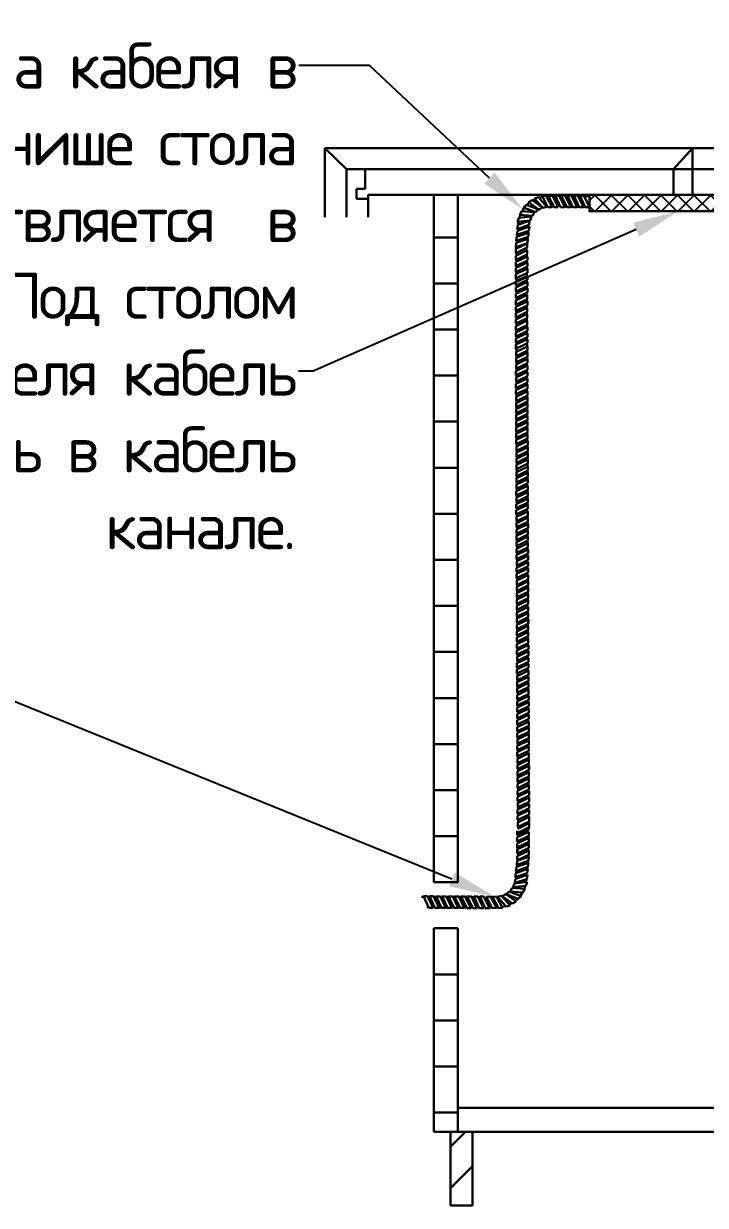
# Model space of a CAD drawing. Header units: millimetres. Extents: x -259793 to 1187961, y -549744 to 43070.
# Drawn here: x 897710 to 901409, y -23452 to -17037 of the extents above; entities that cross this region are included whole.
import ezdxf
from ezdxf import colors
from ezdxf.entities.mleader import LeaderData, LeaderLine
from ezdxf.math import Vec2, Vec3

# ---------------------------------------------------------------- set-up
doc = ezdxf.new("R2010")
doc.units = ezdxf.units.MM
doc.styles.add('ISOCPEUR', font='isocpeur.ttf', dxfattribs={"width": 0.9, "height": 350})

msp = doc.modelspace()

# ---------------------------------------------------------------- hatches: boundary and pattern name
at = {"ltscale": 7, "transparency": 33554687}
h = msp.add_hatch(dxfattribs=at)
h.set_pattern_fill('ANSI37', color=256, scale=20)
h.set_pattern_definition([(45, (837992.4, -42080.356), (-44.90128, 44.90128), []), (135, (837992.4, -42080.356), (-44.90128, -44.90128), [])])
h.paths.add_polyline_path([(902625.64952, -17966.14783), (900780.56794, -17966.14783), (900780.56794, -17986.52968), (900781.33083, -17986.52968), (900787.74013, -17988.12369), (900780.56794, -17988.12369), (900780.56794, -18008.35513), (900784.50269, -18016.54189), (900780.56794, -18016.54189), (900780.56794, -18055.37318), (902625.64952, -18055.37318)])
h.paths.add_polyline_path([(903393.97216, -17966.14783), (902625.64952, -17966.14783), (902625.64952, -18055.37318), (903393.97216, -18055.37318)])
at = {"lineweight": 30, "transparency": 33554687}
h = msp.add_hatch(dxfattribs=at)
h.set_pattern_fill('ANSI31', color=256, scale=50)
h.set_pattern_definition([(45, (834079.08, -2197.96), (-112.2532, 112.2532), [])])
h.paths.add_polyline_path([(900145.55427, -23052.5962), (900065.73807, -23052.5962), (900026.42998, -23052.5962), (900026.42998, -23451.98798), (900145.55427, -23451.98798)])

# ---------------------------------------------------------------- linework, layer by layer
for p, q in [((904344.53539, -17714.2639), (899344.53539, -17714.2639)), ((899344.53539, -17714.2639), (899344.53539, -18088.61118)), ((899461.8251, -17826.93614), (899344.53539, -17714.2639)), ((901236.7651, -17826.93614), (901339.33899, -17714.2639)), ((901339.33899, -17966.14783), (901339.33899, -17714.2639)), ((899461.8251, -18088.61118), (899461.8251, -17826.93614)), ((899461.8251, -17826.93614), (901236.7651, -17826.93614)), ((899562.91676, -17934.89552), (899562.91676, -17826.93614)), ((901236.7651, -17826.93614), (901236.7651, -17966.14783)), ((899516.31221, -17987.84035), (899516.31221, -17934.89552)), ((899516.31221, -17934.89552), (899562.91676, -17934.89552)), ((899579.11482, -17987.84035), (899516.31221, -17987.84035)), ((899579.11482, -18088.61118), (899579.11482, -17966.14783)), ((899579.11482, -17966.14783), (904344.53539, -17966.14783)), ((899935.35288, -17966.14783), (899935.35288, -20197.95713)), ((900065.73807, -20197.95713), (900065.73807, -17966.14783)), ((900775.52467, -17966.14783), (904097.57082, -17966.14783)), ((899935.35288, -20197.95713), (899935.35288, -21697.95713)), ((900065.73807, -21697.95713), (900065.73807, -20197.95713)), ((899935.35288, -21947.95713), (899935.35288, -23052.5962)), ((900065.73807, -23052.5962), (900065.73807, -21947.95713)), ((900065.73807, -22922.21101), (900496.07115, -22922.21101)), ((900496.07115, -22922.21101), (904097.57082, -22922.21101)), ((899935.35288, -23052.5962), (900065.73807, -23052.5962)), ((900026.42998, -23052.5962), (900026.42998, -23451.98798)), ((900065.73807, -23052.5962), (900496.07115, -23052.5962)), ((900145.55427, -23451.98798), (900145.55427, -23052.5962)), ((900496.07115, -23052.5962), (904097.57082, -23052.5962)), ((900026.42998, -23451.98798), (900145.55427, -23451.98798))]:
    msp.add_line(p, q, dxfattribs=at)
at = {"lineweight": 30, "ltscale": 100, "transparency": 33554687}
msp.add_line((901236.7651, -17826.93614), (904227.28624, -17826.93614), dxfattribs=at)
at = {"color": 0, "linetype": 'Continuous', "lineweight": 30, "ltscale": 15, "transparency": 33554687}
for p, q in [((900438.7495, -18020.86586), (900422.31798, -18036.24441)), ((900503.32095, -18045.94504), (900438.7495, -18020.86586)), ((900440.2131, -18021.33891), (900452.75163, -18009.1135)), ((900469.17401, -17995.67896), (900449.44199, -18006.50217)), ((900449.44199, -18006.50217), (900505.77683, -18046.81127)), ((900525.50884, -18035.98806), (900469.17401, -17995.67896)), ((900472.10325, -17997.62155), (900486.68978, -17990.00786)), ((900504.28493, -17979.75595), (900482.59687, -17985.76615)), ((900482.59687, -17985.76615), (900528.18762, -18037.91901)), ((900549.87568, -18031.90881), (900504.28493, -17979.75595)), ((900507.46572, -17982.38371), (900526.25299, -17977.66904)), ((900546.01179, -17971.41075), (900523.51701, -17972.10335)), ((900523.51701, -17972.10335), (900555.43143, -18033.5843)), ((900577.92621, -18032.8917), (900546.01179, -17971.41075)), ((900547.24156, -17974.32246), (900559.01463, -17975.0909)), ((900579.40968, -17971.41075), (900556.91491, -17972.10335)), ((900556.91491, -17972.10335), (900588.82933, -18033.5843)), ((900611.3241, -18032.8917), (900579.40968, -17971.41075)), ((900580.57795, -17974.40426), (900595.98653, -17974.40426)), ((900616.8182, -17970.92177), (900594.31276, -17970.92177)), ((900594.31276, -17970.92177), (900624.32001, -18033.35575)), ((900646.82544, -18033.35575), (900616.8182, -17970.92177)), ((900628.36187, -17973.58088), (900618.09623, -17973.58088)), ((900649.58927, -17970.92177), (900627.08383, -17970.92177)), ((900627.08383, -17970.92177), (900657.09108, -18033.35575)), ((900679.59651, -18033.35575), (900649.58927, -17970.92177)), ((900661.92259, -17973.58088), (900650.8673, -17973.58088)), ((900683.14999, -17970.92177), (900660.64456, -17970.92177)), ((900660.64456, -17970.92177), (900690.6518, -18033.35575)), ((900713.15724, -18033.35575), (900683.14999, -17970.92177)), ((900696.66782, -17973.58088), (900684.42803, -17973.58088)), ((900717.89522, -17970.92177), (900695.38978, -17970.92177)), ((900695.38978, -17970.92177), (900725.39703, -18033.35575)), ((900747.90246, -18033.35575), (900717.89522, -17970.92177)), ((900729.43889, -17973.58088), (900719.17325, -17973.58088)), ((900750.66629, -17970.92177), (900728.16086, -17970.92177)), ((900728.16086, -17970.92177), (900758.1681, -18033.35575)), ((900780.67353, -18033.35575), (900750.66629, -17970.92177)), ((900780.56794, -17973.58088), (900751.94432, -17973.58088)), ((900466.30858, -18083.89928), (900397.56061, -18092.39362)), ((900400.21387, -18092.06579), (900405.06092, -18075.95506)), ((900413.279, -18056.1438), (900401.95512, -18075.59282)), ((900401.95512, -18075.59282), (900471.00858, -18081.07521)), ((900482.33246, -18061.6262), (900413.279, -18056.1438)), ((900414.66172, -18056.35539), (900425.22597, -18037.57522)), ((900422.31798, -18036.24441), (900486.88943, -18061.32358)), ((900459.12044, -18105.22591), (900466.30858, -18083.89928)), ((900463.38055, -18084.26106), (900465.11649, -18080.44681)), ((900471.00858, -18081.07521), (900482.33246, -18061.6262)), ((900476.83115, -18061.85239), (900479.61227, -18057.98659)), ((900486.88943, -18061.32358), (900503.32095, -18045.94504)), ((900498.45278, -18044.42157), (900501.02571, -18042.93271)), ((900505.77683, -18046.81127), (900525.50884, -18035.98806)), ((900528.18762, -18037.91901), (900549.87568, -18031.90881)), ((900555.43143, -18033.5843), (900577.92621, -18032.8917)), ((900576.41831, -18030.16178), (900587.93544, -18031.18633)), ((900588.82933, -18033.5843), (900611.3241, -18032.8917)), ((900607.93649, -18026.3657), (900620.96043, -18026.3657)), ((900624.32001, -18033.35575), (900646.82544, -18033.35575)), ((900655.93298, -18030.94618), (900645.66734, -18030.94618)), ((900657.09108, -18033.35575), (900679.59651, -18033.35575)), ((900689.49371, -18030.94618), (900678.43841, -18030.94618)), ((900690.6518, -18033.35575), (900713.15724, -18033.35575)), ((900724.23893, -18030.94618), (900711.99914, -18030.94618)), ((900725.39703, -18033.35575), (900747.90246, -18033.35575)), ((900757.01, -18030.94618), (900746.74436, -18030.94618)), ((900758.1681, -18033.35575), (900780.67353, -18033.35575)), ((900387.89719, -18152.56289), (900391.10456, -18128.71742)), ((900387.89719, -18152.56289), (900453.02889, -18130.33822)), ((900454.70371, -18138.91063), (900389.24758, -18161.5807)), ((900397.56061, -18092.39362), (900390.37247, -18113.72025)), ((900390.37247, -18113.72025), (900459.12044, -18105.22591)), ((900456.029, -18108.03365), (900391.10456, -18128.71742)), ((900392.64422, -18128.34927), (900394.99338, -18113.34406)), ((900447.58512, -18139.19877), (900448.30283, -18131.72117)), ((900452.12987, -18161.2684), (900454.70371, -18138.91063)), ((900453.02889, -18130.33822), (900456.029, -18108.03365)), ((900446.28003, -18205.90795), (900382.74838, -18227.9115)), ((900382.83555, -18217.279), (900448.29168, -18194.60893)), ((900385.40939, -18194.92123), (900382.83555, -18217.279)), ((900450.86552, -18172.25116), (900385.40939, -18194.92123)), ((900386.63011, -18215.96479), (900385.60133, -18226.92341)), ((900386.67374, -18183.93847), (900452.12987, -18161.2684)), ((900389.24758, -18161.5807), (900386.67374, -18183.93847)), ((900388.09477, -18194.04769), (900389.53513, -18182.80531)), ((900443.70619, -18228.26572), (900446.28003, -18205.90795)), ((900444.32981, -18205.77275), (900445.50385, -18195.57447)), ((900447.60948, -18172.94262), (900448.78351, -18162.74434)), ((900448.29168, -18194.60893), (900450.86552, -18172.25116)), ((900382.74838, -18227.9115), (900380.57828, -18250.12944)), ((900380.57828, -18250.12944), (900443.70619, -18228.26572)), ((900380.72374, -18260.7251), (900443.15772, -18230.71786)), ((900380.72374, -18283.23053), (900443.15772, -18253.22329)), ((900380.72374, -18260.7251), (900380.72374, -18283.23053)), ((900443.01768, -18266.81381), (900381.42997, -18297.52258)), ((900383.47752, -18245.14698), (900383.38286, -18259.44707)), ((900439.33157, -18254.44674), (900439.2369, -18268.74683)), ((900439.50149, -18229.51916), (900439.48186, -18232.48456)), ((900443.01768, -18290.87403), (900443.01768, -18266.81381)), ((900443.15772, -18230.71786), (900443.15772, -18253.22329)), ((900381.42997, -18320.02801), (900443.01768, -18290.87403)), ((900381.42997, -18297.52258), (900381.42997, -18320.02801)), ((900443.86396, -18300.74209), (900381.42997, -18330.74933)), ((900381.42997, -18353.25476), (900443.86396, -18323.24752)), ((900381.42997, -18330.74933), (900381.42997, -18353.25476)), ((900443.86396, -18333.51316), (900381.42997, -18363.5204)), ((900384.18376, -18281.94446), (900384.08909, -18296.24454)), ((900384.08909, -18318.74998), (900384.08909, -18329.4713)), ((900441.45439, -18293.17963), (900441.45439, -18301.90019)), ((900441.45439, -18324.40562), (900441.45439, -18334.67126)), ((900443.86396, -18323.24752), (900443.86396, -18300.74209)), ((900443.86396, -18356.01859), (900443.86396, -18333.51316)), ((900381.42997, -18386.02583), (900443.86396, -18356.01859)), ((900381.42997, -18363.5204), (900381.42997, -18386.02583)), ((900443.86396, -18367.07388), (900381.42997, -18397.08113)), ((900381.42997, -18419.58656), (900443.86396, -18389.57932)), ((900381.42997, -18397.08113), (900381.42997, -18419.58656)), ((900381.42997, -18401.22687), (900381.42997, -18423.7323)), ((900443.86396, -18405.96485), (900381.42997, -18435.9721)), ((900384.08909, -18351.97673), (900384.08909, -18362.24237)), ((900384.08909, -18384.7478), (900384.08909, -18395.8031)), ((900441.45439, -18357.17669), (900441.45439, -18368.23198)), ((900441.45439, -18390.73741), (900441.45439, -18401.00305)), ((900441.45439, -18394.88316), (900441.45439, -18407.12295)), ((900443.86396, -18389.57932), (900443.86396, -18367.07388)), ((900443.86396, -18428.47028), (900443.86396, -18405.96485)), ((900381.42997, -18458.47753), (900443.86396, -18428.47028)), ((900381.42997, -18435.9721), (900381.42997, -18458.47753)), ((900443.86396, -18439.52558), (900381.42997, -18469.53282)), ((900381.42997, -18492.03825), (900443.86396, -18462.03101)), ((900381.42997, -18469.53282), (900381.42997, -18492.03825)), ((900384.08909, -18422.45427), (900384.08909, -18434.69406)), ((900384.08909, -18457.19949), (900384.08909, -18468.25479)), ((900441.45439, -18429.62838), (900441.45439, -18440.68367)), ((900441.45439, -18463.18911), (900441.45439, -18473.45474)), ((900443.86396, -18462.03101), (900443.86396, -18439.52558)), ((900443.15772, -18510.41705), (900380.72374, -18540.4243)), ((900380.72374, -18562.92973), (900443.15772, -18532.92248)), ((900443.86396, -18474.09185), (900381.42997, -18504.09909)), ((900381.42997, -18526.60452), (900443.86396, -18496.59728)), ((900381.42997, -18504.09909), (900381.42997, -18526.60452)), ((900383.91177, -18527.6057), (900383.91177, -18538.66099)), ((900384.08909, -18490.76022), (900384.08909, -18501.02586)), ((900439.60834, -18499.5206), (900439.60834, -18510.5759)), ((900440.74815, -18534.86087), (900440.74815, -18545.91616)), ((900443.15772, -18532.92248), (900443.15772, -18510.41705)), ((900443.86396, -18496.59728), (900443.86396, -18474.09185)), ((900380.72374, -18540.4243), (900380.72374, -18562.92973)), ((900443.15772, -18579.62355), (900380.72374, -18609.63079)), ((900380.72374, -18632.13622), (900443.15772, -18602.12898)), ((900443.86396, -18544.50901), (900381.42997, -18574.51625)), ((900381.42997, -18597.02168), (900443.86396, -18567.01444)), ((900381.42997, -18574.51625), (900381.42997, -18597.02168)), ((900383.38286, -18598.08712), (900383.38286, -18608.35276)), ((900384.08909, -18562.97258), (900384.08909, -18573.23822)), ((900440.74815, -18569.40642), (900440.74815, -18579.67206)), ((900443.15772, -18602.12898), (900443.15772, -18579.62355)), ((900443.86396, -18567.01444), (900443.86396, -18544.50901)), ((900380.72374, -18609.63079), (900380.72374, -18632.13622)), ((900443.15772, -18613.18427), (900380.72374, -18643.19152)), ((900380.72374, -18665.69695), (900443.15772, -18635.68971)), ((900380.72374, -18643.19152), (900380.72374, -18665.69695)), ((900443.01768, -18649.28023), (900381.42997, -18679.989)), ((900383.87934, -18631.07692), (900383.87934, -18641.34256)), ((900384.18376, -18664.41088), (900384.08909, -18678.71096)), ((900440.25167, -18638.50926), (900440.25167, -18649.56455)), ((900440.74815, -18603.28708), (900440.74815, -18614.34237)), ((900443.01768, -18673.34045), (900443.01768, -18649.28023)), ((900443.15772, -18635.68971), (900443.15772, -18613.18427)), ((900381.42997, -18702.49443), (900443.01768, -18673.34045)), ((900381.42997, -18679.989), (900381.42997, -18702.49443)), ((900443.86396, -18683.20851), (900381.42997, -18713.21575)), ((900381.42997, -18735.72118), (900443.86396, -18705.71394)), ((900381.42997, -18713.21575), (900381.42997, -18735.72118)), ((900443.86396, -18715.97958), (900381.42997, -18745.98682)), ((900384.08909, -18701.21639), (900384.08909, -18711.93772)), ((900441.45439, -18675.64605), (900441.45439, -18684.3666)), ((900441.45439, -18706.87204), (900441.45439, -18717.13767)), ((900443.86396, -18705.71394), (900443.86396, -18683.20851)), ((900443.86396, -18738.48501), (900443.86396, -18715.97958)), ((900381.42997, -18768.49225), (900443.86396, -18738.48501)), ((900381.42997, -18745.98682), (900381.42997, -18768.49225)), ((900443.86396, -18749.5403), (900381.42997, -18779.54755)), ((900381.42997, -18802.05298), (900443.86396, -18772.04573)), ((900381.42997, -18779.54755), (900381.42997, -18802.05298)), ((900382.07566, -18784.68037), (900382.07566, -18807.1858)), ((900444.50964, -18789.41835), (900382.07566, -18819.42559)), ((900384.08909, -18734.44315), (900384.08909, -18744.70879)), ((900384.08909, -18767.21422), (900384.08909, -18778.26951)), ((900441.45439, -18739.64311), (900441.45439, -18750.6984)), ((900441.45439, -18773.20383), (900441.45439, -18783.46947)), ((900442.10007, -18778.33665), (900442.10007, -18790.57644)), ((900443.86396, -18772.04573), (900443.86396, -18749.5403)), ((900444.50964, -18811.92378), (900444.50964, -18789.41835)), ((900382.07566, -18841.93102), (900444.50964, -18811.92378)), ((900382.07566, -18819.42559), (900382.07566, -18841.93102)), ((900444.50964, -18822.97907), (900382.07566, -18852.98632)), ((900382.07566, -18875.49175), (900444.50964, -18845.4845)), ((900382.07566, -18852.98632), (900382.07566, -18875.49175)), ((900444.50964, -18857.54534), (900382.07566, -18887.55259)), ((900384.73477, -18805.90776), (900384.73477, -18818.14756)), ((900384.73477, -18840.65299), (900384.73477, -18851.70828)), ((900442.10007, -18813.08188), (900442.10007, -18824.13717)), ((900442.10007, -18846.6426), (900442.10007, -18856.90824)), ((900444.50964, -18845.4845), (900444.50964, -18822.97907)), ((900444.50964, -18880.05077), (900444.50964, -18857.54534)), ((900443.80341, -18893.87055), (900381.36942, -18923.87779)), ((900381.36942, -18946.38322), (900443.80341, -18916.37598)), ((900382.07566, -18910.05802), (900444.50964, -18880.05077)), ((900382.07566, -18887.55259), (900382.07566, -18910.05802)), ((900384.55745, -18911.0592), (900384.55745, -18922.11449)), ((900384.73477, -18874.21372), (900384.73477, -18884.47935)), ((900440.25402, -18882.9741), (900440.25402, -18894.02939)), ((900441.39384, -18918.31436), (900441.39384, -18929.36966)), ((900443.80341, -18916.37598), (900443.80341, -18893.87055)), ((900381.36942, -18923.87779), (900381.36942, -18946.38322)), ((900443.80341, -18963.07704), (900381.36942, -18993.08429)), ((900381.36942, -19015.58972), (900443.80341, -18985.58247)), ((900444.50964, -18927.9625), (900382.07566, -18957.96975)), ((900382.07566, -18980.47518), (900444.50964, -18950.46794)), ((900382.07566, -18957.96975), (900382.07566, -18980.47518)), ((900384.02854, -18981.54062), (900384.02854, -18991.80625)), ((900384.73477, -18946.42608), (900384.73477, -18956.69171)), ((900441.39384, -18952.85991), (900441.39384, -18963.12555)), ((900441.39384, -18986.74057), (900441.39384, -18997.79587)), ((900443.80341, -18985.58247), (900443.80341, -18963.07704)), ((900444.50964, -18950.46794), (900444.50964, -18927.9625)), ((900381.36942, -18993.08429), (900381.36942, -19015.58972)), ((900443.80341, -18996.63777), (900381.36942, -19026.64501)), ((900381.36942, -19049.15045), (900443.80341, -19019.1432)), ((900381.36942, -19026.64501), (900381.36942, -19049.15045)), ((900443.66337, -19032.73373), (900382.07566, -19063.44249)), ((900384.52503, -19014.53042), (900384.52503, -19024.79606)), ((900384.82944, -19047.86437), (900384.73477, -19062.16446)), ((900440.89735, -19021.96275), (900440.89735, -19033.01805)), ((900443.66337, -19056.79394), (900443.66337, -19032.73373)), ((900443.80341, -19019.1432), (900443.80341, -18996.63777)), ((900382.07566, -19085.94792), (900443.66337, -19056.79394)), ((900382.07566, -19063.44249), (900382.07566, -19085.94792)), ((900444.50964, -19066.662), (900382.07566, -19096.66925)), ((900382.07566, -19119.17468), (900444.50964, -19089.16743)), ((900382.07566, -19096.66925), (900382.07566, -19119.17468)), ((900444.50964, -19099.43307), (900382.07566, -19129.44032)), ((900384.73477, -19084.66989), (900384.73477, -19095.39121)), ((900442.10007, -19059.09954), (900442.10007, -19067.8201)), ((900442.10007, -19090.32553), (900442.10007, -19100.59117)), ((900444.50964, -19089.16743), (900444.50964, -19066.662)), ((900444.50964, -19121.9385), (900444.50964, -19099.43307)), ((900382.07566, -19151.94575), (900444.50964, -19121.9385)), ((900382.07566, -19129.44032), (900382.07566, -19151.94575)), ((900444.50964, -19132.9938), (900382.07566, -19163.00104)), ((900382.07566, -19185.50647), (900444.50964, -19155.49923)), ((900382.07566, -19163.00104), (900382.07566, -19185.50647)), ((900444.50964, -19165.76487), (900382.07566, -19195.77211)), ((900384.73477, -19117.89664), (900384.73477, -19128.16228)), ((900384.73477, -19150.66771), (900384.73477, -19161.72301)), ((900442.10007, -19123.0966), (900442.10007, -19134.1519)), ((900442.10007, -19156.65733), (900442.10007, -19166.92297)), ((900444.50964, -19155.49923), (900444.50964, -19132.9938)), ((900444.50964, -19188.2703), (900444.50964, -19165.76487)), ((900382.07566, -19218.27754), (900444.50964, -19188.2703)), ((900382.07566, -19195.77211), (900382.07566, -19218.27754)), ((900444.50964, -19200.51009), (900382.07566, -19230.51734)), ((900382.07566, -19253.02277), (900444.50964, -19223.01552)), ((900382.07566, -19230.51734), (900382.07566, -19253.02277)), ((900444.50964, -19234.07082), (900382.07566, -19264.07806)), ((900384.73477, -19184.22844), (900384.73477, -19194.49408)), ((900384.73477, -19216.99951), (900384.73477, -19229.2393)), ((900442.10007, -19189.4284), (900442.10007, -19201.66819)), ((900442.10007, -19224.17362), (900442.10007, -19235.22892)), ((900444.50964, -19223.01552), (900444.50964, -19200.51009)), ((900444.50964, -19256.57625), (900444.50964, -19234.07082)), ((900382.07566, -19286.5835), (900444.50964, -19256.57625)), ((900382.07566, -19264.07806), (900382.07566, -19286.5835)), ((900444.50964, -19266.84189), (900382.07566, -19296.84913)), ((900382.07566, -19319.35457), (900444.50964, -19289.34732)), ((900382.07566, -19296.84913), (900382.07566, -19319.35457)), ((900445.79027, -19302.25504), (900384.20256, -19332.9638)), ((900384.73477, -19251.74474), (900384.73477, -19262.80003)), ((900384.73477, -19285.30546), (900384.73477, -19295.5711)), ((900442.10416, -19289.88797), (900442.00949, -19304.18806)), ((900442.10007, -19257.73435), (900442.10007, -19267.99999)), ((900444.50964, -19289.34732), (900444.50964, -19266.84189)), ((900445.79027, -19326.31525), (900445.79027, -19302.25504)), ((900384.20256, -19355.46924), (900445.79027, -19326.31525)), ((900384.20256, -19332.9638), (900384.20256, -19355.46924)), ((900446.63655, -19336.18331), (900384.20256, -19366.19056)), ((900384.20256, -19388.69599), (900446.63655, -19358.68874)), ((900384.20256, -19366.19056), (900384.20256, -19388.69599)), ((900446.63655, -19368.95438), (900384.20256, -19398.96163)), ((900386.95634, -19317.38568), (900386.86168, -19331.68577)), ((900386.86168, -19354.1912), (900386.86168, -19364.91252)), ((900444.22697, -19328.62085), (900444.22697, -19337.34141)), ((900444.22697, -19359.84684), (900444.22697, -19370.11248)), ((900446.63655, -19358.68874), (900446.63655, -19336.18331)), ((900446.63655, -19391.45982), (900446.63655, -19368.95438)), ((900384.20256, -19421.46706), (900446.63655, -19391.45982)), ((900384.20256, -19398.96163), (900384.20256, -19421.46706)), ((900446.63655, -19402.51511), (900384.20256, -19432.52235)), ((900384.20256, -19455.02779), (900446.63655, -19425.02054)), ((900384.20256, -19432.52235), (900384.20256, -19455.02779)), ((900386.86168, -19387.41796), (900386.86168, -19397.68359)), ((900386.86168, -19420.18903), (900386.86168, -19431.24432)), ((900444.22697, -19392.61791), (900444.22697, -19403.67321)), ((900444.22697, -19426.17864), (900444.22697, -19436.44428)), ((900444.22697, -19430.32438), (900444.22697, -19442.56417)), ((900446.63655, -19425.02054), (900446.63655, -19402.51511)), ((900384.20256, -19436.6681), (900384.20256, -19459.17353)), ((900446.63655, -19441.40608), (900384.20256, -19471.41332)), ((900384.20256, -19493.91875), (900446.63655, -19463.91151)), ((900384.20256, -19471.41332), (900384.20256, -19493.91875)), ((900446.63655, -19474.9668), (900384.20256, -19504.97405)), ((900384.20256, -19527.47948), (900446.63655, -19497.47223)), ((900386.86168, -19457.89549), (900386.86168, -19470.13529)), ((900386.86168, -19492.64072), (900386.86168, -19503.69601)), ((900444.22697, -19465.06961), (900444.22697, -19476.1249)), ((900444.22697, -19498.63033), (900444.22697, -19508.89597)), ((900446.63655, -19463.91151), (900446.63655, -19441.40608)), ((900446.63655, -19497.47223), (900446.63655, -19474.9668)), ((900445.93031, -19545.85828), (900383.49633, -19575.86552)), ((900384.20256, -19504.97405), (900384.20256, -19527.47948)), ((900446.63655, -19509.53307), (900384.20256, -19539.54032)), ((900384.20256, -19562.04575), (900446.63655, -19532.0385)), ((900384.20256, -19539.54032), (900384.20256, -19562.04575)), ((900386.68436, -19563.04693), (900386.68436, -19574.10222)), ((900386.86168, -19526.20145), (900386.86168, -19536.46708)), ((900442.38093, -19534.96183), (900442.38093, -19546.01712)), ((900445.93031, -19568.36371), (900445.93031, -19545.85828)), ((900446.63655, -19532.0385), (900446.63655, -19509.53307)), ((900383.49633, -19598.37095), (900445.93031, -19568.36371)), ((900383.49633, -19575.86552), (900383.49633, -19598.37095)), ((900445.93031, -19615.06477), (900383.49633, -19645.07202)), ((900446.63655, -19579.95023), (900384.20256, -19609.95748)), ((900384.20256, -19632.46291), (900446.63655, -19602.45566)), ((900384.20256, -19609.95748), (900384.20256, -19632.46291)), ((900386.86168, -19598.41381), (900386.86168, -19608.67944)), ((900443.52074, -19570.30209), (900443.52074, -19581.35739)), ((900443.52074, -19604.84764), (900443.52074, -19615.11328)), ((900445.93031, -19637.5702), (900445.93031, -19615.06477)), ((900446.63655, -19602.45566), (900446.63655, -19579.95023)), ((900383.49633, -19667.57745), (900445.93031, -19637.5702)), ((900383.49633, -19645.07202), (900383.49633, -19667.57745)), ((900445.93031, -19648.6255), (900383.49633, -19678.63274)), ((900383.49633, -19701.13818), (900445.93031, -19671.13093)), ((900383.49633, -19678.63274), (900383.49633, -19701.13818)), ((900445.79027, -19684.72146), (900384.20256, -19715.43022)), ((900386.15545, -19633.52835), (900386.15545, -19643.79398)), ((900386.65193, -19666.51815), (900386.65193, -19676.78379)), ((900443.02426, -19673.95048), (900443.02426, -19685.00578)), ((900443.52074, -19638.7283), (900443.52074, -19649.7836)), ((900445.79027, -19708.78167), (900445.79027, -19684.72146)), ((900445.93031, -19671.13093), (900445.93031, -19648.6255)), ((900384.20256, -19737.93565), (900445.79027, -19708.78167)), ((900384.20256, -19715.43022), (900384.20256, -19737.93565)), ((900446.63655, -19718.64973), (900384.20256, -19748.65698)), ((900384.20256, -19771.16241), (900446.63655, -19741.15516)), ((900384.20256, -19748.65698), (900384.20256, -19771.16241)), ((900447.34278, -19752.74169), (900384.90879, -19782.74893)), ((900386.95634, -19699.8521), (900386.86168, -19714.15219)), ((900386.86168, -19736.65762), (900386.86168, -19747.37894)), ((900444.22697, -19711.08727), (900444.22697, -19719.80783)), ((900444.22697, -19742.31326), (900444.22697, -19752.5789)), ((900444.22697, -19743.09354), (900444.22697, -19754.14884)), ((900446.63655, -19741.15516), (900446.63655, -19718.64973)), ((900446.63655, -19773.92623), (900446.63655, -19751.4208)), ((900447.34278, -19775.24712), (900447.34278, -19752.74169)), ((900446.63655, -19787.85623), (900384.20256, -19817.86347)), ((900384.20256, -19840.3689), (900446.63655, -19810.36166)), ((900384.20256, -19817.86347), (900384.20256, -19840.3689)), ((900384.90879, -19805.25436), (900447.34278, -19775.24712)), ((900384.90879, -19782.74893), (900384.90879, -19805.25436)), ((900386.86168, -19806.3198), (900386.86168, -19816.58544)), ((900387.56791, -19771.20526), (900387.56791, -19781.4709)), ((900444.22697, -19777.6391), (900444.22697, -19787.90473)), ((900444.22697, -19811.51976), (900444.22697, -19822.57505)), ((900446.63655, -19810.36166), (900446.63655, -19787.85623)), ((900446.63655, -19821.41695), (900384.20256, -19851.4242)), ((900384.20256, -19873.92963), (900446.63655, -19843.92238)), ((900384.20256, -19851.4242), (900384.20256, -19873.92963)), ((900446.4965, -19857.51291), (900384.90879, -19888.22168)), ((900384.90879, -19910.72711), (900446.4965, -19881.57312)), ((900387.35816, -19839.3096), (900387.35816, -19849.57524)), ((900387.66258, -19872.64356), (900387.56791, -19886.94364)), ((900443.73049, -19846.74194), (900443.73049, -19857.79723)), ((900444.93321, -19883.87873), (900444.93321, -19892.59928)), ((900446.4965, -19881.57312), (900446.4965, -19857.51291)), ((900446.63655, -19843.92238), (900446.63655, -19821.41695)), ((900384.90879, -19888.22168), (900384.90879, -19910.72711)), ((900447.34278, -19891.44118), (900384.90879, -19921.44843)), ((900384.90879, -19943.95386), (900447.34278, -19913.94662)), ((900384.90879, -19921.44843), (900384.90879, -19943.95386)), ((900448.04901, -19925.53314), (900385.61503, -19955.54038)), ((900385.61503, -19978.04582), (900448.04901, -19948.03857)), ((900387.56791, -19909.44907), (900387.56791, -19920.1704)), ((900388.27414, -19943.99671), (900388.27414, -19954.26235)), ((900444.93321, -19915.10471), (900444.93321, -19925.37035)), ((900444.93321, -19915.885), (900444.93321, -19926.94029)), ((900447.34278, -19913.94662), (900447.34278, -19891.44118)), ((900447.34278, -19946.71769), (900447.34278, -19924.21226)), ((900448.04901, -19948.03857), (900448.04901, -19925.53314)), ((900447.34278, -19960.64768), (900384.90879, -19990.65492)), ((900384.90879, -20013.16036), (900447.34278, -19983.15311)), ((900384.90879, -19990.65492), (900384.90879, -20013.16036)), ((900447.34278, -19994.20841), (900384.90879, -20024.21565)), ((900385.61503, -19955.54038), (900385.61503, -19978.04582)), ((900387.56791, -19979.11125), (900387.56791, -19989.37689)), ((900388.0644, -20012.10106), (900388.0644, -20022.36669)), ((900444.93321, -19950.43055), (900444.93321, -19960.69619)), ((900444.93321, -19984.31121), (900444.93321, -19995.3665)), ((900447.34278, -19983.15311), (900447.34278, -19960.64768)), ((900447.34278, -20016.71384), (900447.34278, -19994.20841)), ((900384.90879, -20046.72108), (900447.34278, -20016.71384)), ((900384.90879, -20024.21565), (900384.90879, -20046.72108)), ((900447.20274, -20030.30436), (900385.61503, -20061.01313)), ((900385.61503, -20083.51856), (900447.20274, -20054.36458)), ((900385.61503, -20061.01313), (900385.61503, -20083.51856)), ((900448.04901, -20064.23264), (900385.61503, -20094.23988)), ((900388.36881, -20045.43501), (900388.27414, -20059.7351)), ((900444.43672, -20019.53339), (900444.43672, -20030.58868)), ((900445.63944, -20056.67018), (900445.63944, -20065.39074)), ((900447.20274, -20054.36458), (900447.20274, -20030.30436)), ((900448.04901, -20086.73807), (900448.04901, -20064.23264)), ((900385.61503, -20116.74531), (900448.04901, -20086.73807)), ((900385.61503, -20094.23988), (900385.61503, -20116.74531)), ((900448.04901, -20133.43913), (900385.61503, -20163.44638)), ((900448.75524, -20098.32459), (900386.32126, -20128.33184)), ((900386.32126, -20150.83727), (900448.75524, -20120.83003)), ((900386.32126, -20128.33184), (900386.32126, -20150.83727)), ((900388.27414, -20082.24053), (900388.27414, -20092.96185)), ((900388.98038, -20116.78817), (900388.98038, -20127.0538)), ((900445.63944, -20087.89617), (900445.63944, -20098.16181)), ((900445.63944, -20088.67645), (900445.63944, -20099.73175)), ((900445.63944, -20123.222), (900445.63944, -20133.48764)), ((900448.04901, -20119.50914), (900448.04901, -20097.00371)), ((900448.04901, -20155.94456), (900448.04901, -20133.43913)), ((900448.75524, -20120.83003), (900448.75524, -20098.32459)), ((900385.61503, -20185.95181), (900448.04901, -20155.94456)), ((900385.61503, -20163.44638), (900385.61503, -20185.95181)), ((900448.04901, -20166.99986), (900385.61503, -20197.0071)), ((900385.61503, -20219.51254), (900448.04901, -20189.50529)), ((900385.61503, -20197.0071), (900385.61503, -20219.51254)), ((900447.90897, -20203.09582), (900386.32126, -20233.80458)), ((900388.27414, -20151.90271), (900388.27414, -20162.16834)), ((900388.77063, -20184.89251), (900388.77063, -20195.15815)), ((900445.14295, -20192.32484), (900445.14295, -20203.38014)), ((900445.63944, -20157.10266), (900445.63944, -20168.15796)), ((900447.90897, -20227.15603), (900447.90897, -20203.09582)), ((900448.04901, -20189.50529), (900448.04901, -20166.99986)), ((900386.32126, -20256.31001), (900447.90897, -20227.15603)), ((900386.32126, -20233.80458), (900386.32126, -20256.31001)), ((900448.75524, -20237.02409), (900386.32126, -20267.03134)), ((900386.32126, -20289.53677), (900448.75524, -20259.52952)), ((900386.32126, -20267.03134), (900386.32126, -20289.53677)), ((900389.07504, -20218.22646), (900388.98038, -20232.52655)), ((900388.98038, -20255.03198), (900388.98038, -20265.7533)), ((900446.34567, -20229.46163), (900446.34567, -20238.18219)), ((900446.34567, -20260.68762), (900446.34567, -20270.95326)), ((900446.34567, -20261.46791), (900446.34567, -20272.5232)), ((900448.75524, -20259.52952), (900448.75524, -20237.02409)), ((900448.75524, -20292.30059), (900448.75524, -20269.79516)), ((900448.75524, -20306.23059), (900386.32126, -20336.23783)), ((900386.32126, -20358.74326), (900448.75524, -20328.73602)), ((900449.46148, -20271.11605), (900387.02749, -20301.12329)), ((900387.02749, -20323.62872), (900449.46148, -20293.62148)), ((900387.02749, -20301.12329), (900387.02749, -20323.62872)), ((900388.98038, -20324.69416), (900388.98038, -20334.9598)), ((900389.68661, -20289.57962), (900389.68661, -20299.84526)), ((900446.34567, -20296.01346), (900446.34567, -20306.27909)), ((900446.34567, -20329.89412), (900446.34567, -20340.94941)), ((900448.75524, -20328.73602), (900448.75524, -20306.23059)), ((900449.46148, -20293.62148), (900449.46148, -20271.11605)), ((900386.32126, -20336.23783), (900386.32126, -20358.74326)), ((900448.75524, -20339.79131), (900386.32126, -20369.79856)), ((900386.32126, -20392.30399), (900448.75524, -20362.29674)), ((900386.32126, -20369.79856), (900386.32126, -20392.30399)), ((900448.6152, -20375.88727), (900387.02749, -20406.59604)), ((900389.47686, -20357.68396), (900389.47686, -20367.9496)), ((900389.78127, -20391.01792), (900389.68661, -20405.318)), ((900445.84919, -20365.1163), (900445.84919, -20376.17159)), ((900448.6152, -20399.94749), (900448.6152, -20375.88727)), ((900448.75524, -20362.29674), (900448.75524, -20339.79131)), ((900387.02749, -20429.10147), (900448.6152, -20399.94749)), ((900387.02749, -20406.59604), (900387.02749, -20429.10147)), ((900449.46148, -20409.81555), (900387.02749, -20439.82279)), ((900387.02749, -20462.32822), (900449.46148, -20432.32098)), ((900387.02749, -20439.82279), (900387.02749, -20462.32822)), ((900450.16771, -20443.9075), (900387.73373, -20473.91475)), ((900389.68661, -20427.82343), (900389.68661, -20438.54476)), ((900390.39284, -20462.37107), (900390.39284, -20472.63671)), ((900447.0519, -20402.25309), (900447.0519, -20410.97364)), ((900447.0519, -20433.47907), (900447.0519, -20443.74471)), ((900447.0519, -20434.25936), (900447.0519, -20445.31465)), ((900449.46148, -20432.32098), (900449.46148, -20409.81555)), ((900449.46148, -20465.09205), (900449.46148, -20442.58662)), ((900450.16771, -20466.41293), (900450.16771, -20443.9075)), ((900449.46148, -20479.02204), (900387.02749, -20509.02928)), ((900387.02749, -20531.53472), (900449.46148, -20501.52747)), ((900387.02749, -20509.02928), (900387.02749, -20531.53472)), ((900449.46148, -20512.58277), (900387.02749, -20542.59001)), ((900387.73373, -20496.42018), (900450.16771, -20466.41293)), ((900387.73373, -20473.91475), (900387.73373, -20496.42018)), ((900389.68661, -20497.48561), (900389.68661, -20507.75125)), ((900447.0519, -20468.80491), (900447.0519, -20479.07055)), ((900447.0519, -20502.68557), (900447.0519, -20513.74086)), ((900449.46148, -20501.52747), (900449.46148, -20479.02204)), ((900449.46148, -20535.0882), (900449.46148, -20512.58277)), ((900387.02749, -20565.09544), (900449.46148, -20535.0882)), ((900387.02749, -20542.59001), (900387.02749, -20565.09544)), ((900449.32143, -20548.67872), (900387.73373, -20579.38749)), ((900387.73373, -20601.89292), (900449.32143, -20572.73894)), ((900387.73373, -20579.38749), (900387.73373, -20601.89292)), ((900450.16771, -20582.607), (900387.73373, -20612.61424)), ((900390.18309, -20530.47542), (900390.18309, -20540.74105)), ((900390.48751, -20563.80937), (900390.39284, -20578.10946)), ((900446.55542, -20537.90775), (900446.55542, -20548.96304)), ((900447.75814, -20575.04454), (900447.75814, -20583.7651)), ((900449.32143, -20572.73894), (900449.32143, -20548.67872)), ((900450.16771, -20605.11243), (900450.16771, -20582.607)), ((900387.73373, -20635.11967), (900450.16771, -20605.11243)), ((900387.73373, -20612.61424), (900387.73373, -20635.11967)), ((900450.16771, -20616.16772), (900387.73373, -20646.17497)), ((900387.73373, -20668.6804), (900450.16771, -20638.67316)), ((900387.73373, -20646.17497), (900387.73373, -20668.6804)), ((900450.02767, -20652.26368), (900388.43996, -20682.97245)), ((900390.39284, -20600.61489), (900390.39284, -20611.33621)), ((900390.39284, -20633.84164), (900390.39284, -20644.56296)), ((900447.26165, -20641.49271), (900447.26165, -20652.548)), ((900447.75814, -20606.27053), (900447.75814, -20616.53617)), ((900450.02767, -20676.3239), (900450.02767, -20652.26368)), ((900450.16771, -20638.67316), (900450.16771, -20616.16772)), ((900388.43996, -20705.47788), (900450.02767, -20676.3239)), ((900388.43996, -20682.97245), (900388.43996, -20705.47788)), ((900450.87394, -20686.19196), (900388.43996, -20716.1992)), ((900388.43996, -20738.70463), (900450.87394, -20708.69739)), ((900388.43996, -20716.1992), (900388.43996, -20738.70463)), ((900391.19374, -20667.39433), (900391.09907, -20681.69441)), ((900391.09907, -20704.19985), (900391.09907, -20714.92117)), ((900448.46437, -20678.6295), (900448.46437, -20687.35005)), ((900448.46437, -20709.85549), (900448.46437, -20720.12112)), ((900448.46437, -20710.63577), (900448.46437, -20721.69106)), ((900450.87394, -20708.69739), (900450.87394, -20686.19196)), ((900450.87394, -20741.46846), (900450.87394, -20718.96303)), ((900450.87394, -20755.39845), (900388.43996, -20785.4057)), ((900388.43996, -20807.91113), (900450.87394, -20777.90388)), ((900451.58017, -20720.28391), (900389.14619, -20750.29116)), ((900389.14619, -20772.79659), (900451.58017, -20742.78934)), ((900389.14619, -20750.29116), (900389.14619, -20772.79659)), ((900391.09907, -20773.86202), (900391.09907, -20784.12766)), ((900391.80531, -20738.74748), (900391.80531, -20749.01312)), ((900448.46437, -20745.18132), (900448.46437, -20755.44696)), ((900448.46437, -20779.06198), (900448.46437, -20790.11728)), ((900450.87394, -20777.90388), (900450.87394, -20755.39845)), ((900451.58017, -20742.78934), (900451.58017, -20720.28391)), ((900388.43996, -20785.4057), (900388.43996, -20807.91113)), ((900450.87394, -20788.95918), (900388.43996, -20818.96642)), ((900388.43996, -20841.47185), (900450.87394, -20811.46461)), ((900388.43996, -20818.96642), (900388.43996, -20841.47185)), ((900450.7339, -20825.05514), (900389.14619, -20855.7639)), ((900391.59556, -20806.85183), (900391.59556, -20817.11747)), ((900391.89997, -20840.18578), (900391.80531, -20854.48587)), ((900447.96788, -20814.28416), (900447.96788, -20825.33946)), ((900450.7339, -20849.11535), (900450.7339, -20825.05514)), ((900450.87394, -20811.46461), (900450.87394, -20788.95918)), ((900389.14619, -20878.26933), (900450.7339, -20849.11535)), ((900389.14619, -20855.7639), (900389.14619, -20878.26933)), ((900451.58017, -20858.98341), (900389.14619, -20888.99066)), ((900389.14619, -20911.49609), (900451.58017, -20881.48884)), ((900389.14619, -20888.99066), (900389.14619, -20911.49609)), ((900452.28641, -20893.07537), (900389.85242, -20923.08261)), ((900391.80531, -20876.9913), (900391.80531, -20887.71262)), ((900449.1706, -20851.42095), (900449.1706, -20860.14151)), ((900449.1706, -20882.64694), (900449.1706, -20892.91258)), ((900449.1706, -20883.42722), (900449.1706, -20894.48252)), ((900451.58017, -20881.48884), (900451.58017, -20858.98341)), ((900452.28641, -20915.5808), (900452.28641, -20893.07537)), ((900451.58017, -20928.18991), (900389.14619, -20958.19715)), ((900389.14619, -20980.70258), (900451.58017, -20950.69534)), ((900389.14619, -20958.19715), (900389.14619, -20980.70258)), ((900451.58017, -20961.75063), (900389.14619, -20991.75788)), ((900389.85242, -20945.58804), (900452.28641, -20915.5808)), ((900389.85242, -20923.08261), (900389.85242, -20945.58804)), ((900391.80531, -20946.65348), (900391.80531, -20956.91912)), ((900392.51154, -20911.53894), (900392.51154, -20921.80458)), ((900449.1706, -20917.97278), (900449.1706, -20928.23841)), ((900449.1706, -20951.85343), (900449.1706, -20962.90873)), ((900451.58017, -20950.69534), (900451.58017, -20928.18991)), ((900451.58017, -20984.25606), (900451.58017, -20961.75063)), ((900389.14619, -21014.26331), (900451.58017, -20984.25606)), ((900389.14619, -20991.75788), (900389.14619, -21014.26331)), ((900451.44013, -20997.84659), (900389.85242, -21028.55535)), ((900389.85242, -21051.06079), (900451.44013, -21021.9068)), ((900389.85242, -21028.55535), (900389.85242, -21051.06079)), ((900452.28641, -21031.77486), (900389.85242, -21061.78211)), ((900392.30179, -20979.64328), (900392.30179, -20989.90892)), ((900392.6062, -21012.97723), (900392.51154, -21027.27732)), ((900448.67412, -20987.07562), (900448.67412, -20998.13091)), ((900449.87683, -21024.2124), (900449.87683, -21032.93296)), ((900451.44013, -21021.9068), (900451.44013, -20997.84659)), ((900452.28641, -21054.2803), (900452.28641, -21031.77486)), ((900389.85242, -21084.28754), (900452.28641, -21054.2803)), ((900389.85242, -21061.78211), (900389.85242, -21084.28754)), ((900452.28641, -21100.98136), (900389.85242, -21130.9886)), ((900452.99264, -21065.86682), (900390.55866, -21095.87406)), ((900390.55866, -21118.3795), (900452.99264, -21088.37225)), ((900390.55866, -21095.87406), (900390.55866, -21118.3795)), ((900392.51154, -21049.78275), (900392.51154, -21060.50408)), ((900393.21777, -21084.33039), (900393.21777, -21094.59603)), ((900449.87683, -21055.43839), (900449.87683, -21065.70403)), ((900449.87683, -21056.21868), (900449.87683, -21067.27397)), ((900449.87683, -21090.76423), (900449.87683, -21101.02987)), ((900452.28641, -21087.05137), (900452.28641, -21064.54593)), ((900452.28641, -21123.48679), (900452.28641, -21100.98136)), ((900452.99264, -21088.37225), (900452.99264, -21065.86682)), ((900389.85242, -21153.49404), (900452.28641, -21123.48679)), ((900389.85242, -21130.9886), (900389.85242, -21153.49404)), ((900452.28641, -21134.54208), (900389.85242, -21164.54933)), ((900389.85242, -21187.05476), (900452.28641, -21157.04752)), ((900389.85242, -21164.54933), (900389.85242, -21187.05476)), ((900392.51154, -21119.44493), (900392.51154, -21129.71057)), ((900393.00802, -21152.43473), (900393.00802, -21162.70037)), ((900449.38035, -21159.86707), (900449.38035, -21170.92236)), ((900449.87683, -21124.64489), (900449.87683, -21135.70018)), ((900452.28641, -21157.04752), (900452.28641, -21134.54208)), ((900452.14636, -21170.63804), (900390.55866, -21201.34681)), ((900390.55866, -21223.85224), (900452.14636, -21194.69826)), ((900390.55866, -21201.34681), (900390.55866, -21223.85224)), ((900452.99264, -21204.56632), (900390.55866, -21234.57356)), ((900390.55866, -21257.07899), (900452.99264, -21227.07175)), ((900393.31244, -21185.76869), (900393.21777, -21200.06877)), ((900393.21777, -21222.57421), (900393.21777, -21233.29553)), ((900450.58307, -21197.00386), (900450.58307, -21205.72441)), ((900450.58307, -21228.22985), (900450.58307, -21238.49548)), ((900450.58307, -21229.01013), (900450.58307, -21240.06543)), ((900452.14636, -21194.69826), (900452.14636, -21170.63804)), ((900452.99264, -21227.07175), (900452.99264, -21204.56632)), ((900390.55866, -21234.57356), (900390.55866, -21257.07899)), ((900452.99264, -21273.77281), (900390.55866, -21303.78006)), ((900390.55866, -21326.28549), (900452.99264, -21296.27824)), ((900453.69887, -21238.65827), (900391.26489, -21268.66552)), ((900391.26489, -21291.17095), (900453.69887, -21261.1637)), ((900391.26489, -21268.66552), (900391.26489, -21291.17095)), ((900393.21777, -21292.23638), (900393.21777, -21302.50202)), ((900393.924, -21257.12185), (900393.924, -21267.38748)), ((900450.58307, -21263.55568), (900450.58307, -21273.82132)), ((900452.99264, -21259.84282), (900452.99264, -21237.33739)), ((900452.99264, -21296.27824), (900452.99264, -21273.77281)), ((900453.69887, -21261.1637), (900453.69887, -21238.65827)), ((900390.55866, -21303.78006), (900390.55866, -21326.28549)), ((900452.99264, -21307.33354), (900390.55866, -21337.34078)), ((900390.55866, -21359.84621), (900452.99264, -21329.83897)), ((900390.55866, -21337.34078), (900390.55866, -21359.84621)), ((900452.8526, -21343.4295), (900391.26489, -21374.13826)), ((900393.71426, -21325.22619), (900393.71426, -21335.49183)), ((900394.01867, -21358.56014), (900393.924, -21372.86023)), ((900450.08658, -21332.65852), (900450.08658, -21343.71382)), ((900450.58307, -21297.43634), (900450.58307, -21308.49164)), ((900452.8526, -21367.48971), (900452.8526, -21343.4295)), ((900452.99264, -21329.83897), (900452.99264, -21307.33354)), ((900388.85532, -21441.29418), (900451.2893, -21411.28694)), ((900388.85532, -21418.78875), (900388.85532, -21441.29418)), ((900451.2893, -21423.52673), (900388.85532, -21453.53398)), ((900391.26489, -21396.64369), (900452.8526, -21367.48971)), ((900391.26489, -21374.13826), (900391.26489, -21396.64369)), ((900453.69887, -21377.35777), (900391.26489, -21407.36502)), ((900391.26489, -21429.87045), (900453.69887, -21399.8632)), ((900393.924, -21395.36566), (900393.924, -21406.08698)), ((900451.2893, -21369.79531), (900451.2893, -21378.51587)), ((900451.2893, -21401.0213), (900451.2893, -21411.28694)), ((900451.2893, -21446.03216), (900451.2893, -21423.52673)), ((900453.69887, -21399.8632), (900453.69887, -21377.35777)), ((900388.85532, -21476.03941), (900451.2893, -21446.03216)), ((900388.85532, -21453.53398), (900388.85532, -21476.03941)), ((900451.2893, -21457.08746), (900388.85532, -21487.0947)), ((900388.85532, -21509.60013), (900451.2893, -21479.59289)), ((900388.85532, -21487.0947), (900388.85532, -21509.60013)), ((900391.51443, -21440.01615), (900391.51443, -21452.25594)), ((900391.51443, -21474.76137), (900391.51443, -21485.81667)), ((900448.87973, -21447.19026), (900448.87973, -21458.24555)), ((900448.87973, -21480.75099), (900448.87973, -21491.01663)), ((900451.2893, -21479.59289), (900451.2893, -21457.08746)), ((900451.2893, -21489.85853), (900388.85532, -21519.86577)), ((900388.85532, -21542.3712), (900451.2893, -21512.36396)), ((900388.85532, -21519.86577), (900388.85532, -21542.3712)), ((900451.57239, -21526.30525), (900389.13841, -21556.31249)), ((900451.57239, -21548.81068), (900389.13841, -21578.81792)), ((900389.27845, -21542.72196), (900450.86616, -21512.0132)), ((900389.27845, -21518.66175), (900389.27845, -21542.72196)), ((900390.84175, -21516.35615), (900390.84175, -21507.63559)), ((900391.51443, -21508.3221), (900391.51443, -21518.58774)), ((900392.96457, -21555.08903), (900393.05923, -21540.78895)), ((900448.11238, -21527.59132), (900448.20705, -21513.29123)), ((900448.81861, -21564.3888), (900448.91328, -21550.08871)), ((900451.2893, -21512.36396), (900451.2893, -21489.85853)), ((900451.57239, -21548.81068), (900451.57239, -21526.30525)), ((900381.43061, -21637.28462), (900446.88674, -21614.61455)), ((900384.00446, -21614.92685), (900381.43061, -21637.28462)), ((900449.46059, -21592.25678), (900384.00446, -21614.92685)), ((900388.58995, -21581.27005), (900386.01611, -21603.62782)), ((900386.01611, -21603.62782), (900449.54775, -21581.62428)), ((900387.96632, -21603.76303), (900386.79229, -21613.96131)), ((900451.71786, -21559.40634), (900388.58995, -21581.27005)), ((900389.13841, -21578.81792), (900389.13841, -21556.31249)), ((900392.79465, -21580.01662), (900392.81428, -21577.05121)), ((900444.20137, -21615.48809), (900442.76101, -21626.73047)), ((900445.66603, -21593.57099), (900446.69481, -21582.61237)), ((900446.88674, -21614.61455), (900449.46059, -21592.25678)), ((900449.54775, -21581.62428), (900451.71786, -21559.40634)), ((900379.26725, -21679.19756), (900376.26714, -21701.50213)), ((900376.26714, -21701.50213), (900441.19158, -21680.81836)), ((900377.59243, -21670.62514), (900443.04856, -21647.95507)), ((900380.16627, -21648.26737), (900377.59243, -21670.62514)), ((900444.39895, -21656.97289), (900379.26725, -21679.19756)), ((900445.6224, -21625.59731), (900380.16627, -21648.26737)), ((900384.68666, -21636.59316), (900383.51262, -21646.79144)), ((900384.71101, -21670.337), (900383.99331, -21677.81461)), ((900439.65192, -21681.18651), (900437.30275, -21696.19172)), ((900444.39895, -21656.97289), (900441.19158, -21680.81836)), ((900443.04856, -21647.95507), (900445.6224, -21625.59731)), ((900361.28756, -21728.46056), (900349.96367, -21747.90958)), ((900430.34102, -21733.94296), (900361.28756, -21728.46056)), ((900373.1757, -21704.30987), (900365.98755, -21725.6365)), ((900365.98755, -21725.6365), (900434.73552, -21717.14216)), ((900368.91559, -21725.27471), (900367.17965, -21729.08896)), ((900441.92367, -21695.81553), (900373.1757, -21704.30987)), ((900419.01713, -21753.39198), (900430.34102, -21733.94296)), ((900432.08227, -21717.46999), (900427.23521, -21733.58072)), ((900434.73552, -21717.14216), (900441.92367, -21695.81553)), ((899869.7128, -21776.73338), (899880.76809, -21776.73338)), ((899879.60999, -21774.3238), (899909.61724, -21836.75779)), ((899902.11543, -21774.3238), (899879.60999, -21774.3238)), ((899932.12267, -21836.75779), (899902.11543, -21774.3238)), ((899903.27352, -21776.73338), (899913.53916, -21776.73338)), ((899934.8865, -21774.3238), (899912.38106, -21774.3238)), ((899912.38106, -21774.3238), (899942.38831, -21836.75779)), ((899964.89374, -21836.75779), (899934.8865, -21774.3238)), ((899937.98521, -21777.19743), (899949.0405, -21777.19743)), ((899947.8824, -21774.78786), (899977.88965, -21837.22184)), ((899970.38783, -21774.78786), (899947.8824, -21774.78786)), ((900000.39508, -21837.22184), (899970.38783, -21774.78786)), ((899971.54593, -21777.19743), (899981.81157, -21777.19743)), ((900003.1589, -21774.78786), (899980.65347, -21774.78786)), ((899980.65347, -21774.78786), (900010.66072, -21837.22184)), ((900033.16615, -21837.22184), (900003.1589, -21774.78786)), ((900006.25761, -21777.66149), (900017.31291, -21777.66149)), ((900016.15481, -21775.25191), (900046.16205, -21837.6859)), ((900038.66024, -21775.25191), (900016.15481, -21775.25191)), ((900068.66749, -21837.6859), (900038.66024, -21775.25191)), ((900039.81834, -21777.66149), (900050.08398, -21777.66149)), ((900071.43131, -21775.25191), (900048.92588, -21775.25191)), ((900048.92588, -21775.25191), (900078.93312, -21837.6859)), ((900101.43856, -21837.6859), (900071.43131, -21775.25191)), ((900074.53002, -21778.12554), (900085.58531, -21778.12554)), ((900084.42722, -21775.71597), (900114.43446, -21838.14995)), ((900106.93265, -21775.71597), (900084.42722, -21775.71597)), ((900136.93989, -21838.14995), (900106.93265, -21775.71597)), ((900108.09075, -21778.12554), (900118.35639, -21778.12554)), ((900139.70372, -21775.71597), (900117.19829, -21775.71597)), ((900117.19829, -21775.71597), (900147.20553, -21838.14995)), ((900169.71096, -21838.14995), (900139.70372, -21775.71597)), ((900142.80243, -21778.5896), (900153.85772, -21778.5896)), ((900152.69963, -21776.18002), (900182.70687, -21838.61401)), ((900175.20506, -21776.18002), (900152.69963, -21776.18002)), ((900205.2123, -21838.61401), (900175.20506, -21776.18002)), ((900176.36315, -21778.5896), (900186.62879, -21778.5896)), ((900207.97613, -21776.18002), (900185.4707, -21776.18002)), ((900185.4707, -21776.18002), (900215.47794, -21838.61401)), ((900237.98337, -21838.61401), (900207.97613, -21776.18002)), ((900224.35964, -21783.17007), (900211.33571, -21783.17007)), ((900243.4668, -21775.95148), (900220.97203, -21776.64408)), ((900220.97203, -21776.64408), (900252.88645, -21838.12503)), ((900275.38123, -21837.43243), (900243.4668, -21775.95148)), ((900255.87782, -21779.37399), (900244.3607, -21778.34944)), ((900276.8647, -21775.95148), (900254.36993, -21776.64408)), ((900254.36993, -21776.64408), (900286.28435, -21838.12503)), ((900308.77912, -21837.43243), (900276.8647, -21775.95148)), ((900304.10852, -21771.61677), (900282.42046, -21777.62696)), ((900282.42046, -21777.62696), (900328.01121, -21829.77982)), ((900349.69927, -21823.76963), (900304.10852, -21771.61677)), ((900326.51931, -21762.72451), (900306.78729, -21773.54772)), ((900306.78729, -21773.54772), (900363.12213, -21813.85682)), ((900382.85415, -21803.03361), (900326.51931, -21762.72451)), ((900345.40671, -21748.2122), (900328.97519, -21763.59074)), ((900328.97519, -21763.59074), (900393.54663, -21788.66991)), ((900333.84336, -21765.11421), (900331.27043, -21766.60307)), ((900409.97816, -21773.29137), (900345.40671, -21748.2122)), ((900349.96367, -21747.90958), (900419.01713, -21753.39198)), ((900355.46499, -21747.68338), (900352.68387, -21751.54919)), ((900363.12213, -21813.85682), (900382.85415, -21803.03361)), ((900392.08303, -21788.19687), (900379.54451, -21800.42227)), ((900393.54663, -21788.66991), (900409.97816, -21773.29137)), ((900417.63441, -21753.18039), (900407.07016, -21771.96056)), ((899897.28391, -21834.09867), (899908.33921, -21834.09867)), ((899909.61724, -21836.75779), (899932.12267, -21836.75779)), ((899930.84464, -21834.09867), (899941.11028, -21834.09867)), ((899942.38831, -21836.75779), (899964.89374, -21836.75779)), ((899965.55632, -21834.56273), (899976.61161, -21834.56273)), ((899977.88965, -21837.22184), (900000.39508, -21837.22184)), ((899999.11705, -21834.56273), (900009.38268, -21834.56273)), ((900010.66072, -21837.22184), (900033.16615, -21837.22184)), ((900033.82873, -21835.02678), (900044.88402, -21835.02678)), ((900046.16205, -21837.6859), (900068.66749, -21837.6859)), ((900067.38945, -21835.02678), (900077.65509, -21835.02678)), ((900078.93312, -21837.6859), (900101.43856, -21837.6859)), ((900102.10113, -21835.49084), (900113.15643, -21835.49084)), ((900114.43446, -21838.14995), (900136.93989, -21838.14995)), ((900135.66186, -21835.49084), (900145.9275, -21835.49084)), ((900147.20553, -21838.14995), (900169.71096, -21838.14995)), ((900170.37354, -21835.95489), (900181.42884, -21835.95489)), ((900182.70687, -21838.61401), (900205.2123, -21838.61401)), ((900203.93427, -21835.95489), (900214.19991, -21835.95489)), ((900215.47794, -21838.61401), (900237.98337, -21838.61401)), ((900251.71819, -21835.13152), (900236.3096, -21835.13152)), ((900252.88645, -21838.12503), (900275.38123, -21837.43243)), ((900285.05458, -21835.21331), (900273.2815, -21834.44487)), ((900286.28435, -21838.12503), (900308.77912, -21837.43243)), ((900324.83042, -21827.15207), (900306.04315, -21831.86674)), ((900328.01121, -21829.77982), (900349.69927, -21823.76963)), ((900360.19289, -21811.91422), (900345.60636, -21819.52792))]:
    msp.add_line(p, q, dxfattribs=at)
at = {"linetype": 'Continuous', "lineweight": 30, "transparency": 33554687}
for p, q in [((899935.35288, -18197.95713), (900065.73807, -18197.95713)), ((899935.35288, -18447.95713), (900065.73807, -18447.95713)), ((899935.35288, -18697.95713), (900065.73807, -18697.95713)), ((899935.35288, -18947.95713), (900065.73807, -18947.95713)), ((899935.35288, -19197.95713), (900065.73807, -19197.95713)), ((899935.35288, -19447.95713), (900065.73807, -19447.95713)), ((899935.35288, -19697.95713), (900065.73807, -19697.95713)), ((899935.35288, -19947.95713), (900065.73807, -19947.95713)), ((899935.35288, -20197.95713), (900065.73807, -20197.95713)), ((899935.35288, -20447.95713), (900065.73807, -20447.95713)), ((899935.35288, -20697.95713), (900065.73807, -20697.95713)), ((899935.35288, -20947.95713), (900065.73807, -20947.95713)), ((899935.35288, -21197.95713), (900065.73807, -21197.95713)), ((899935.35288, -21447.95713), (900065.73807, -21447.95713)), ((899935.35288, -21697.95713), (900065.73807, -21697.95713)), ((899935.35288, -21947.95713), (900065.73807, -21947.95713)), ((899935.35288, -22197.95713), (900065.73807, -22197.95713)), ((899935.35288, -22447.95713), (900065.73807, -22447.95713)), ((899935.35288, -22697.95713), (900065.73807, -22697.95713)), ((899935.35288, -22947.95713), (900065.73807, -22947.95713))]:
    msp.add_line(p, q, dxfattribs=at)
at = {"lineweight": 30, "transparency": 33554687}
msp.add_lwpolyline([(900775.52467, -17966.14783), (900645.13948, -17966.14783)], dxfattribs=at)
msp.add_lwpolyline([(900780.56794, -17966.14783), (903393.97216, -17966.14783), (903393.97216, -18055.37318), (900780.56794, -18055.37318)], close=True, dxfattribs=at)

# ---------------------------------------------------------------- leaders
at = {"transparency": 33554687}
ml = msp.add_multileader_mtext('Standard', dxfattribs=at)
ml.set_content('{\\W1;Крепление извещателя осуществляется \\Pчетырьмя саморезами к обратной \\Pповерхности стойки}', color=256, style='ISOCPEUR')
ml.set_leader_properties()
ml.build(insert=Vec2(0, 0))
ml.multileader.update_dxf_attribs({"dogleg_length": 80, "arrow_head_size": 250})
ctx = ml.context
ctx.base_point, ctx.char_height, ctx.arrow_head_size, ctx.landing_gap_size, ctx.plane_origin = Vec3(901982.3992, -15406.40485), 250, 250, 20, Vec3(898968.25727, -10798.10906)
notes = []
notes.append((ctx, [(0, (1, 1, 0), (901902.3992, -15406.40485), (1, 0), 80, [(1, [(899056.78205, -10936.23321), (897838.31489, -10936.23321)], 0, [])])]))
ctx.mtext.insert, ctx.mtext.flow_direction = Vec3(902002.3992, -15243.90485), 5
ml = msp.add_multileader_mtext('Standard', dxfattribs=at)
ml.set_content('{\\W1;\\T0.9;Прокладка кабеля в нише стола осуществляется  в гофротрубе. Под столом до извещателя кабель проложить в кабель канале.   }', color=256, style='ISOCPEUR')
ml.set_leader_properties()
ml.build(insert=Vec2(0, 0))
ml.multileader.update_dxf_attribs({"dogleg_length": 80, "arrow_head_size": 250})
ctx = ml.context
ctx.base_point, ctx.char_height, ctx.arrow_head_size, ctx.landing_gap_size, ctx.plane_origin = Vec3(895548.47761, -17264.95041), 250, 250, 20, Vec3(899460.25691, -17364.17758)
ctx.text_align_type = 2
notes.append((ctx, [(0, (1, 1, 0), (899586.81248, -17264.95041), (-1, 0), 383.94094, [(0, [(900419.94385, -18046.9653)], 0, [])])]))
ctx.mtext.insert, ctx.mtext.width, ctx.mtext.defined_height, ctx.mtext.alignment, ctx.mtext.flow_direction = Vec3(899182.87155, -17139.95041), 3629.7473354, 1877.02035, 3, 5
ml = msp.add_multileader_mtext('Standard', dxfattribs=at)
ml.set_content('', color=256, style='ISOCPEUR')
ml.set_leader_properties()
ml.build(insert=Vec2(0, 0))
ml.multileader.update_dxf_attribs({"dogleg_length": 80, "arrow_head_size": 250})
ctx = ml.context
ctx.base_point, ctx.char_height, ctx.arrow_head_size, ctx.landing_gap_size, ctx.plane_origin = Vec3(899161.27089, -18924.08032), 250, 250, 20, Vec3(901263.25739, -18055.37318)
ctx.text_align_type = 2
notes.append((ctx, [(0, (1, 1, 0), (899281.27089, -18924.08032), (-1, 0), 80, [(0, [(901263.25739, -18055.37318)], 0, [])])]))
ctx.mtext.insert, ctx.mtext.alignment, ctx.mtext.flow_direction = Vec3(899181.27089, -18799.08032), 3, 5
ml = msp.add_multileader_mtext('Standard', dxfattribs=at)
ml.set_content('{\\W1;Подвод кабеля производиться \\Pв гофрированной трубе \\Pв штробе }', color=256, style='ISOCPEUR')
ml.set_leader_properties()
ml.build(insert=Vec2(0, 0))
ml.multileader.update_dxf_attribs({"dogleg_length": 80, "arrow_head_size": 250})
ctx = ml.context
ctx.base_point, ctx.char_height, ctx.arrow_head_size, ctx.landing_gap_size, ctx.plane_origin = Vec3(892019.21034, -20379.23567), 250, 250, 20, Vec3(900265.61732, -21776.29778)
ctx.text_align_type = 2
notes.append((ctx, [(0, (1, 1, 0), (896826.71034, -20379.23567), (-1, 0), 80, [(0, [(900265.61732, -21776.29778)], 0, [])])]))
ctx.mtext.insert, ctx.mtext.width, ctx.mtext.alignment, ctx.mtext.flow_direction = Vec3(896726.71034, -20216.73567), 4812.9022439, 3, 5
for ctx, leaders in notes:
    for number, flags, end, landing, length, lines in leaders:
        leader = LeaderData()
        leader.index, (leader.has_last_leader_line, leader.has_dogleg_vector, leader.attachment_direction) = number, flags
        leader.last_leader_point, leader.dogleg_vector, leader.dogleg_length = Vec3(end), Vec3(landing), length
        for number, points, colour, breaks in lines:
            line = LeaderLine()
            line.index, line.vertices, line.color, line.breaks = number, Vec3.list(points), colors.encode_raw_color(colour), breaks
            leader.lines.append(line)
        ctx.leaders.append(leader)

doc.saveas('drawing.dxf')
